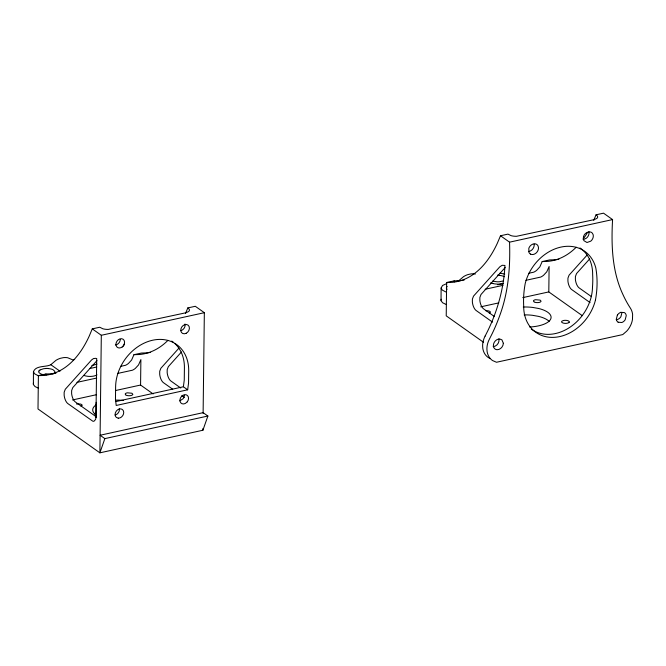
<?xml version="1.0" encoding="UTF-8"?>
<svg xmlns="http://www.w3.org/2000/svg" width="666" height="666" viewBox="0 0 666 666"><rect width="100%" height="100%" fill="white"/><g stroke="black" fill="none" stroke-linecap="round" stroke-linejoin="round"><path stroke-width="1" d="M96.162 402.322L95.962 417.357L96.712 358.566L95.762 358.325L93.523 358.549L91.583 359.94L65.293 389.244L64.169 392.207L64.136 395.046A7.892 3.63 77.6 0 0 65.176 399.542A7.942 3.646 77.6 0 0 67.94 403.654L92.607 421.07A7.701 3.538 77.6 0 0 94.023 421.195L95.454 419.613A7.701 3.538 77.6 0 0 95.979 417.341M38.47 388.195L35.04 386.571L33.392 384.557L33.45 371.753C35.623 365.159 46.204 367.357 50.816 364.71L55.977 360.331A19.231 15.243 -54.7 0 1 60.356 358.316L63.353 357.659A19.206 15.226 -54.7 0 1 67.716 357.759L72.794 359.89L74.675 359.482M55.994 373.135A199.001 91.45 77.6 0 1 51.448 373.826L45.879 373.992L38.403 375.632L37.995 408.966L99.883 452.83L202.905 430.244L207.884 416.034L203.122 412.662L100.1 435.248L104.853 438.619L207.884 416.034M38.403 375.632L43.973 375.466A199.001 91.45 77.6 0 0 59.79 370.721A198.726 91.325 77.6 0 0 82.076 349.242A199.284 91.583 77.6 0 0 89.169 336.238L92.274 328.871L101.315 335.281L99.883 452.83L104.853 438.619M153.13 393.931L140.576 385.04L140.884 359.598L138.545 364.926L135.356 368.381A12.904 10.231 -54.7 0 1 132.476 370.196L117.666 373.443M202.93 428.488L202.905 430.244L202.422 429.903M203.113 413.345L204.345 312.695L195.296 306.285L187.82 307.925L185.498 313.445M446.128 304.445L442.699 302.822L441.05 300.816L441.108 288.003L442.549 285.473L446.836 283.541M464.219 280.02A199.001 91.45 77.6 0 1 459.682 280.702L454.112 280.877L446.636 282.509L446.228 315.851L483.541 342.299M446.636 282.509L452.206 282.342A199.001 91.45 77.6 0 0 468.023 277.605A198.726 91.325 77.6 0 0 486.33 261.713A199.284 91.583 77.6 0 0 497.394 243.115L500.507 235.756L509.548 242.166C510.406 267.116 508.399 292.507 499.567 316.05A150.017 118.931 -54.7 0 1 492.266 333.45L489.41 339.119A18.823 14.927 -54.7 0 0 486.904 348.976L487.087 351.365A18.873 14.96 -54.7 0 0 489.535 357.6A18.756 14.877 -54.7 0 0 492.582 360.556L496.486 362.262L622.743 334.582L626.706 331.152A18.756 14.877 -54.7 0 0 629.845 326.84A18.815 14.918 -54.7 0 0 632.459 319.522L632.617 314.593A18.815 14.918 -54.7 0 0 630.419 308.2A148.177 117.474 -54.7 0 1 622.868 294.389C611.971 271.12 611.188 244.772 612.57 219.58L603.529 213.17L596.053 214.81L593.722 220.329M582.275 315.642L548.801 291.916L549.117 266.475L546.778 271.803L543.589 275.258A12.904 10.231 -54.7 0 1 540.7 277.073L525.899 280.319M621.944 312.629L620.887 316.733A5.719 4.529 -54.7 0 1 617.557 319.455L616.25 319.738M33.3 384.032L33.5 382.975M440.959 300.283L441.158 299.234M187.662 389.801L116.2 405.469L115.468 399.117L115.618 386.829A42.116 33.392 -54.7 0 1 152.639 340.226A42.116 33.392 -54.7 0 1 188.703 370.804L188.553 383.092L187.662 389.801L183.375 386.771L184.266 380.053L184.415 367.774A42.116 33.392 -54.7 0 0 174.775 343.465M150.641 352.364A199.001 91.45 77.6 0 1 147.003 352.872L141.425 353.047L133.958 354.687L131.61 360.015L128.43 363.47A12.904 10.231 -54.7 0 1 125.541 365.284L120.629 366.358M558.874 259.249A199.001 91.45 77.6 0 1 555.228 259.757L549.658 259.923L542.182 261.563L539.843 266.891L536.654 270.346A12.904 10.231 -54.7 0 1 533.774 272.161L528.812 273.243M583.541 236.838C584.107 232.342 591.591 229.395 593.165 234.723A5.753 4.562 -54.7 0 1 590.775 241.159L586.987 242.507L583.99 240.717A5.753 4.562 -54.7 0 1 583.533 236.83M485.131 336.08L487.978 330.419A150.017 118.931 -54.7 0 0 495.279 313.012C500.749 297.727 504.145 281.676 504.945 265.451L502.181 265.293L499.816 266.825L473.526 296.12L472.402 299.084L472.369 301.931A7.892 3.63 77.6 0 0 473.409 306.418A7.942 3.646 77.6 0 0 476.173 310.531L492.557 322.144M617.382 315.043L616.325 319.147A5.719 4.529 -54.7 0 0 618.206 322.244M38.994 370.829L38.72 371.778A7.875 3.155 0.7 0 0 39.136 372.727L40.718 373.842A7.917 3.172 0.7 0 0 42.532 374.483L43.956 374.783M96.986 360.614L72.769 387.604L71.645 390.567L71.612 393.406A7.892 3.63 77.6 0 0 72.652 397.902A7.942 3.646 77.6 0 0 75.416 402.014L96.254 416.783M178.829 348.251L160.847 368.298L159.723 371.253L159.69 374.101A7.892 3.63 77.6 0 0 160.722 378.588A7.942 3.646 77.6 0 0 163.495 382.7L172.661 389.202M181.46 352.006L168.323 366.658L167.199 369.622L167.166 372.46A7.892 3.63 77.6 0 0 168.198 376.956A7.942 3.646 77.6 0 0 170.962 381.06L180.794 388.037M505.211 267.499L481.002 294.489L479.878 297.444L479.845 300.291A7.892 3.63 77.6 0 0 480.877 304.778A7.942 3.646 77.6 0 0 483.649 308.891L494.48 316.575M587.062 255.128L569.072 275.175L567.948 278.138L567.915 280.977A7.892 3.63 77.6 0 0 568.955 285.473A7.942 3.646 77.6 0 0 571.719 289.585L590.059 302.58M589.693 258.883L576.548 273.535L575.424 276.498L575.391 279.345A7.892 3.63 77.6 0 0 576.431 283.833A7.942 3.646 77.6 0 0 579.195 287.945L591.483 296.653M122.261 346.911L121.204 347.56A4.978 3.946 -54.7 0 1 115.959 344.139L116.15 342.923A4.978 3.946 -54.7 0 1 123.052 339.21A4.978 3.946 -54.7 0 1 122.261 346.911A3.813 3.022 -54.7 0 0 124.392 343.756M39.952 369.963L43.515 368.756A8.258 3.305 0.7 0 1 45.812 368.523M81.061 406.435L82.193 405.361A3.829 1.532 0.7 0 0 80.286 404.012L76.465 403.971M489.294 313.311L490.426 312.246A3.829 1.532 0.7 0 0 488.519 310.897L485.614 310.706M52.772 374.059L53.288 373.817A8.25 3.305 0.7 0 0 54.454 373.002L54.92 371.428L52.989 369.688A8.134 3.255 0.7 0 0 48.984 368.639L48.202 368.564M503.621 280.844L499.517 281.743A8.283 3.313 0.7 0 1 497.136 281.793L493.381 281.268A7.917 3.172 0.7 0 1 492.715 281.077M583.99 239.369L586.488 238.12A5.753 4.562 -54.7 0 0 588.886 231.685M180.752 330.652L181.868 330.253A4.978 3.946 -54.7 0 0 184.99 323.992M115.076 415.043L116.192 414.643A4.978 3.946 -54.7 0 0 119.314 408.383M500.507 235.756L507.975 234.116L511.013 235.631A8.508 3.405 0.7 0 0 516.558 236.288L594.172 219.638L596.719 218.498A8.541 3.422 0.7 0 0 597.635 217.399L597.585 216.234L596.053 214.81M92.274 328.871L99.75 327.239L102.78 328.746A8.508 3.405 0.7 0 0 105.428 329.27A8.508 3.405 0.7 0 0 108.325 329.404L185.939 312.754L188.486 311.613A8.541 3.422 0.7 0 0 189.41 310.522L189.352 309.349L187.82 307.925M509.548 242.166L612.57 219.58M101.315 335.281L204.345 312.695M456.56 281.385L458.474 280.96L463.628 276.59A19.231 15.243 -54.7 0 1 468.015 274.567L471.012 273.909A19.206 15.226 -54.7 0 1 475.374 274.017M89.968 368.498L96.703 367.016M497.627 284.748L503.396 283.483M485.123 289.26L502.98 285.339M76.89 382.376L96.737 378.03M480.744 306.835L498.759 302.888M522.785 297.619L548.801 291.916M72.519 399.958L96.537 394.688M115.551 390.526L140.576 385.04M115.942 401.548L183.375 386.771M620.72 312.321L624.383 312.579A5.719 4.529 -54.7 0 1 626.231 315.667L625.174 319.772A5.719 4.529 -54.7 0 1 621.836 322.494L618.173 322.236M91.858 365.492L96.478 364.352A8.25 3.305 0.7 0 0 96.936 364.094M179.803 400.84L182.967 398.826A4.978 3.946 -54.7 0 0 184.266 395.321M493.14 346.653C496.836 346.486 499.691 342.457 498.901 338.902M115.351 344.913L115.792 344.888A4.978 3.946 -54.7 0 0 120.305 339.502M542.182 261.563L547.752 261.397A199.001 91.45 77.6 0 0 563.569 256.651A198.726 91.325 77.6 0 0 576.19 247.236M133.958 354.687L139.527 354.512A199.001 91.45 77.6 0 0 155.345 349.775A198.726 91.325 77.6 0 0 167.965 340.351M499.042 275.349L499.825 275.433A8.134 3.255 0.7 0 1 503.837 276.473L504.32 276.731M504.736 274.059L501.073 273.393A13.578 5.436 0.7 0 0 499.766 273.268M83.899 375.408L85.623 375.957A8.333 3.338 0.7 0 0 97.003 374.866M490.7 282.834L492.84 283.516M446.278 292.174L442.249 290.068L441.108 288.003M38.62 375.915L34.599 373.809L33.45 371.753M490.159 358.541L488.295 357.517A18.756 14.877 -54.7 0 1 485.256 354.562A18.873 14.96 -54.7 0 1 482.8 348.326L482.617 345.937A18.873 14.96 -54.7 0 1 485.131 336.022M533.957 301.815L533.441 300.94A3.829 1.532 0.7 0 1 535.589 299.7L540.151 300.116L541.075 301.24L540.434 301.989A3.829 1.532 0.7 0 1 534.365 302.064M125.724 394.938L125.208 394.064A3.829 1.532 0.7 0 1 127.364 392.815L131.926 393.24L132.85 394.364L132.201 395.105A3.829 1.532 0.7 0 1 126.132 395.188M181.826 395.704L184.324 397.469M50.816 364.71L59.982 371.203M447.086 289.277L446.794 288.977A7.875 3.155 0.7 0 1 446.37 288.028L446.653 287.088A8.017 3.205 0.7 0 1 447.219 286.497M454.112 280.877L454.378 281.86M45.879 373.992L46.145 374.975M617.407 315.093A5.719 4.529 -54.7 0 1 620.737 312.371M530.561 254.079A5.728 4.545 -54.7 0 0 534.274 254.162L535.506 253.496A5.761 4.562 -54.7 0 0 538.136 249.975A5.728 4.545 -54.7 0 0 538.403 247.211L538.036 245.979A5.761 4.562 -54.7 0 0 536.413 244.239A5.728 4.545 -54.7 0 0 532.708 244.164L531.46 244.838A5.761 4.562 -54.7 0 0 528.812 248.368L528.929 252.356A5.761 4.562 -54.7 0 0 530.536 254.096M529.678 327.006A25.083 10.04 0.7 0 0 550.64 319.18A25.083 10.04 0.7 0 0 538.619 308.483L532.584 307.409A25.083 10.04 0.7 0 0 523.276 307.026M524.125 314.893A25.117 10.057 0.7 0 1 532.492 315.301L538.528 316.375A25.117 10.057 0.7 0 1 549.159 321.362M583.041 239.227A198.726 91.325 77.6 0 0 585.855 235.173A199.284 91.583 77.6 0 0 587.47 232.576M531.302 329.096A42.125 33.392 -54.7 0 0 570.479 326.881A42.125 33.392 -54.7 0 0 592.499 286.938A93.481 74.109 -54.7 0 0 592.648 274.65A42.116 33.392 -54.7 0 0 583.008 250.341M534.124 244.172A5.728 4.545 -54.7 0 1 533.849 246.936A5.761 4.562 -54.7 0 1 531.218 250.458L529.97 251.132A5.728 4.545 -54.7 0 1 528.687 251.465M579.961 247.952A42.116 33.392 -54.7 0 1 582.284 249.708M503.18 283.641A10.348 4.146 0.7 0 1 492.823 283.516M96.029 414.918A25.067 10.04 0.7 0 1 96.112 404.878M115.976 400.124A25.067 10.04 0.7 0 1 123.418 400.433M94.555 413.936A25.067 10.04 0.7 0 1 96.012 412.778M171.736 341.067A42.116 33.392 -54.7 0 1 173.302 342.216M497.435 275.175A8.283 3.313 0.7 0 1 499.034 275.233M39.061 370.937A7.917 3.172 0.7 0 1 40.01 370.08M45.713 368.456A8.25 3.305 0.7 0 1 48.102 368.498M503.346 343.265C503.238 346.57 500.424 349.792 497.002 349.725A5.744 4.554 -54.7 0 1 493.564 344.047A5.744 4.554 -54.7 0 1 499.708 338.994L501.931 339.86L503.346 343.265M569.189 322.202L568.864 322.577A3.838 1.54 0.7 0 1 562.903 322.985L561.804 322.311A3.838 1.54 0.7 0 1 561.996 321.137L563.311 320.562A3.838 1.54 0.7 0 1 567.582 320.604A3.838 1.54 0.7 0 1 569.197 322.202M187.246 401.864L185.298 403.463A4.978 3.946 -54.7 0 1 179.937 399.85A4.978 3.946 -54.7 0 1 186.105 394.772A4.978 3.946 -54.7 0 1 187.246 401.864M118.24 418.165L116.317 417.407A4.978 3.946 -54.7 0 1 117.641 409.781A4.978 3.946 -54.7 0 1 123.718 412.171A4.978 3.946 -54.7 0 1 118.24 418.165M595.421 300.233A93.481 74.109 -54.7 0 0 595.812 267.973A42.116 33.392 -54.7 0 0 560.864 247.103A42.116 33.392 -54.7 0 0 525.224 283.45A93.24 73.918 -54.7 0 0 523.692 305.994A42.125 33.392 -54.7 0 0 555.011 337.287A42.125 33.392 -54.7 0 0 595.421 300.233M186.155 333.291A4.978 3.946 -54.7 0 0 188.187 325.233A4.978 3.946 -54.7 0 0 180.936 328.862A4.978 3.946 -54.7 0 0 186.155 333.291"/></g></svg>
